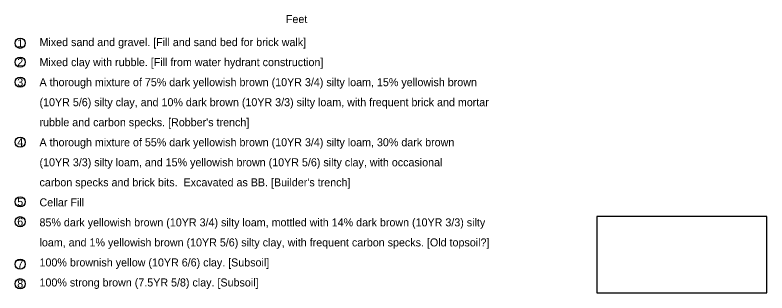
# Model space of a CAD drawing. Extents: x 1 to 19.8, y 6.7 to 26.8.
# Drawn here: x 0.98 to 19.76, y 6.71 to 13.65 of the extents above; entities that cross this region are included whole.
import ezdxf

# ---------------------------------------------------------------- set-up
doc = ezdxf.new("R2010")
doc.units = 0
for name, color, linetype in [('2 Stones', 7, 'Continuous'), ('3 Brick', 7, 'Continuous'), ('5 Text', 7, 'Continuous')]:
    doc.layers.add(name, color=color, linetype=linetype)

msp = doc.modelspace()

# ---------------------------------------------------------------- linework, layer by layer
at = {"layer": '3 Brick'}
msp.add_lwpolyline([(15.516, 6.712), (19.762, 6.712), (19.762, 8.62), (15.516, 8.62)], close=True, dxfattribs=at)
at = {"layer": '5 Text'}
for centre in [(1.107, 12.946), (1.107, 12.475), (1.107, 11.973), (1.107, 10.476), (1.107, 8.985), (1.107, 8.491), (1.107, 7.429), (1.107, 6.942)]:
    msp.add_circle(centre, 0.127, dxfattribs=at)

# ---------------------------------------------------------------- texts
at = {"layer": '2 Stones'}
msp.add_text('Feet', height=0.2, dxfattribs=at).set_placement((7.746, 13.45))
at = {"layer": '5 Text'}
for s, p in [('1', (1.036, 12.846)), ('Mixed sand and gravel. [Fill and sand bed for brick walk]', (1.592, 12.874)), ('Mixed clay with rubble. [Fill from water hydrant construction]', (1.592, 12.374)), ('2', (1.036, 12.375)), ('3', (1.036, 11.872)), ('A thorough mixture of 75% dark yellowish brown (10YR 3/4) silty loam, 15% yellowish brown ', (1.592, 11.874)), ('(10YR 5/6) silty clay, and 10% dark brown (10YR 3/3) silty loam, with frequent brick and mortar ', (1.592, 11.374)), ("rubble and carbon specks. [Robber's trench]", (1.592, 10.874)), ('4', (1.036, 10.375)), ('A thorough mixture of 55% dark yellowish brown (10YR 3/4) silty loam, 30% dark brown ', (1.592, 10.374)), ('(10YR 3/3) silty loam, and 15% yellowish brown (10YR 5/6) silty clay, with occasional ', (1.592, 9.874)), ("carbon specks and brick bits.  Excavated as BB. [Builder's trench]", (1.592, 9.374)), ('5', (1.036, 8.885)), ('Cellar Fill', (1.592, 8.874)), ('6', (1.036, 8.391)), ('85% dark yellowish brown (10YR 3/4) silty loam, mottled with 14% dark brown (10YR 3/3) silty ', (1.592, 8.374)), ('loam, and 1% yellowish brown (10YR 5/6) silty clay, with frequent carbon specks. [Old topsoil?]', (1.592, 7.874)), ('7', (1.036, 7.329)), ('100% brownish yellow (10YR 6/6) clay. [Subsoil]', (1.592, 7.374)), ('8', (1.036, 6.842)), ('100% strong brown (7.5YR 5/8) clay. [Subsoil]', (1.592, 6.874))]:
    msp.add_text(s, height=0.2, dxfattribs=at).set_placement(p)

doc.saveas('drawing.dxf')
